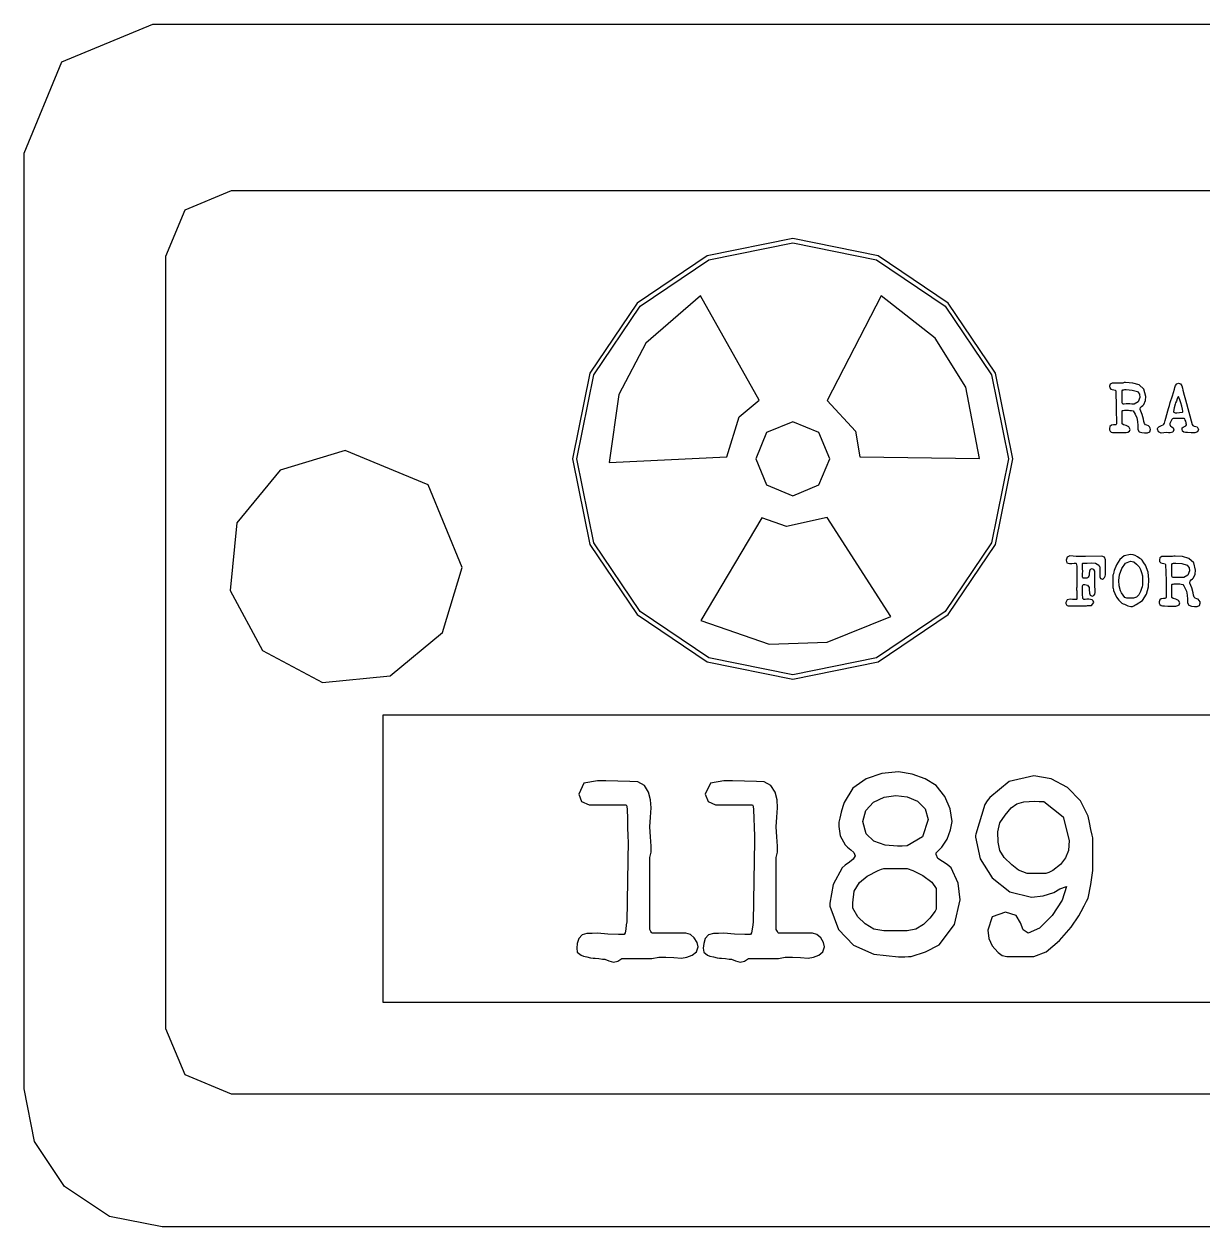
# Model space of a CAD drawing. Extents: x 0 to 123, y -71 to 297.
# Drawn here: x 0.02 to 9.02, y 287.82 to 297 of the extents above; entities that cross this region are included whole.
import ezdxf

# ---------------------------------------------------------------- set-up
doc = ezdxf.new("R2010")
doc.units = 0

msp = doc.modelspace()

# ---------------------------------------------------------------- linework, layer by layer
at = {"layer": 'Layer 1'}
for p, q in [((8.311727, 294.250229), (8.307487, 294.233794)), ((8.307487, 294.233794), (8.309077, 294.22107)), ((8.309077, 294.22107), (8.317557, 294.21206)), ((8.326041, 294.258709), (8.311727, 294.250229)), ((8.317557, 294.21206), (8.350956, 294.20411)), ((8.407154, 294.258709), (8.326041, 294.258709)), ((8.350956, 294.20411), (8.355196, 294.19987)), ((8.355196, 294.19987), (8.358376, 294.075285)), ((8.40291, 294.199877), (8.40768, 294.205707)), ((8.40291, 294.108692), (8.40291, 294.199877)), ((8.417757, 294.261889), (8.407154, 294.258709)), ((8.40768, 294.205707), (8.4151, 294.207827)), ((8.4151, 294.207827), (8.415108, 294.207831)), ((8.415108, 294.207831), (8.424648, 294.208362)), ((8.42836, 294.262419), (8.417757, 294.261889)), ((8.424648, 294.208362), (8.434188, 294.208362)), ((8.483495, 294.258709), (8.42836, 294.262419)), ((8.434188, 294.208362), (8.47872, 294.205181)), ((8.47872, 294.205181), (8.521132, 294.193518)), ((8.533859, 294.243865), (8.483495, 294.258709)), ((8.521132, 294.193518), (8.534916, 294.173373)), ((8.569909, 294.211526), (8.533859, 294.243865)), ((8.583693, 294.156391), (8.569909, 294.211526)), ((8.7869, 294.161689), (8.803335, 294.212583)), ((8.803335, 294.212583), (8.806515, 294.225837)), ((8.806515, 294.225837), (8.811815, 294.240681)), ((8.811815, 294.240681), (8.820295, 294.252874)), ((8.820295, 294.252874), (8.834079, 294.258174)), ((8.834079, 294.258174), (8.849453, 294.251814)), ((8.849453, 294.251814), (8.858463, 294.23644)), ((8.858463, 294.23644), (8.863763, 294.218415)), ((8.863763, 294.218415), (8.867473, 294.204101)), ((8.867473, 294.204101), (8.875953, 294.166991)), ((8.4045, 294.103391), (8.40291, 294.108692)), ((8.40715, 294.098092), (8.4045, 294.103391)), ((8.419344, 294.098092), (8.40715, 294.098092)), ((8.432598, 294.099152), (8.419344, 294.098092)), ((8.445321, 294.100212), (8.432598, 294.099152)), ((8.460695, 294.099152), (8.445321, 294.100212)), ((8.476599, 294.098092), (8.460695, 294.099152)), ((8.494094, 294.098092), (8.476599, 294.098092)), ((8.525373, 294.116116), (8.494094, 294.098092)), ((8.538096, 294.149516), (8.525373, 294.116116)), ((8.534916, 294.173373), (8.538096, 294.149516)), ((8.55083, 294.080584), (8.56037, 294.088004)), ((8.56037, 294.088004), (8.56885, 294.095954)), ((8.56885, 294.095954), (8.581043, 294.124582)), ((8.581043, 294.124582), (8.583693, 294.156391)), ((8.757745, 294.065203), (8.764105, 294.087999)), ((8.764105, 294.087999), (8.769935, 294.110795)), ((8.769935, 294.110795), (8.7869, 294.161689)), ((8.809202, 294.098619), (8.800721, 294.070521)), ((8.811851, 294.106569), (8.809202, 294.098619)), ((8.817681, 294.121413), (8.811851, 294.106569)), ((8.823511, 294.137848), (8.817681, 294.121413)), ((8.828281, 294.150572), (8.823511, 294.137848)), ((8.829871, 294.154282), (8.828281, 294.150572)), ((8.833051, 294.156932), (8.829871, 294.154282)), ((8.836232, 294.149512), (8.833051, 294.156932)), ((8.842592, 294.131487), (8.836232, 294.149512)), ((8.850542, 294.10763), (8.842592, 294.131487)), ((8.857962, 294.081653), (8.850542, 294.10763)), ((8.875953, 294.166991), (8.888146, 294.131471)), ((8.888146, 294.131471), (8.93798, 293.942739)), ((8.358376, 294.075285), (8.358376, 294.064682)), ((8.358376, 294.064682), (8.359436, 293.946459)), ((8.40291, 294.046126), (8.40503, 294.048246)), ((8.40291, 293.946458), (8.40291, 294.046126)), ((8.40503, 294.048246), (8.41192, 294.049306)), ((8.41192, 294.049306), (8.42146, 294.050366)), ((8.42146, 294.050366), (8.441075, 294.050366)), ((8.441075, 294.050366), (8.452738, 294.050366)), ((8.452738, 294.050366), (8.462811, 294.049836)), ((8.462811, 294.049836), (8.473414, 294.048776)), ((8.473414, 294.048776), (8.486138, 294.046126)), ((8.486138, 294.046126), (8.495148, 294.034463)), ((8.495148, 294.034463), (8.502568, 294.021209)), ((8.502568, 294.021209), (8.514231, 293.994171)), ((8.514231, 293.994171), (8.521121, 293.964483)), ((8.5397, 294.061501), (8.54288, 294.072104)), ((8.5397, 294.056731), (8.5397, 294.061501)), ((8.556134, 294.019621), (8.5397, 294.056731)), ((8.54288, 294.072104), (8.55083, 294.080584)), ((8.566737, 293.98198), (8.556134, 294.019621)), ((8.737605, 293.990452), (8.745025, 294.01855)), ((8.745025, 294.01855), (8.752445, 294.046648)), ((8.752445, 294.046648), (8.757745, 294.065203)), ((8.800721, 294.070521), (8.796482, 294.042423)), ((8.796482, 294.042423), (8.796482, 294.039243)), ((8.796482, 294.039243), (8.797012, 294.036063)), ((8.796992, 294.036063), (8.808125, 294.031823)), ((8.797012, 294.036063), (8.796992, 294.036063)), ((8.808125, 294.031823), (8.820849, 294.031823)), ((8.820849, 294.031823), (8.841525, 294.033413)), ((8.841525, 294.033413), (8.863261, 294.036063)), ((8.863791, 294.058857), (8.857962, 294.081653)), ((8.863261, 294.036063), (8.865381, 294.038183)), ((8.865911, 294.044543), (8.863791, 294.058857)), ((8.865381, 294.040833), (8.865911, 294.044543)), ((8.865381, 294.038183), (8.865381, 294.040833)), ((8.310134, 293.927909), (8.305364, 293.912535)), ((8.305364, 293.912535), (8.306954, 293.902462)), ((8.306954, 293.902462), (8.312254, 293.892389)), ((8.322327, 293.936389), (8.310134, 293.927909)), ((8.338231, 293.939569), (8.322327, 293.936389)), ((8.355196, 293.940099), (8.338231, 293.939569)), ((8.357846, 293.943279), (8.355196, 293.940099)), ((8.359436, 293.946459), (8.357846, 293.943279)), ((8.41245, 293.939038), (8.40291, 293.946458)), ((8.433126, 293.933738), (8.41245, 293.939038)), ((8.453802, 293.924198), (8.433126, 293.933738)), ((8.463342, 293.905113), (8.453802, 293.924198)), ((8.458572, 293.891859), (8.463342, 293.905113)), ((8.521121, 293.964483), (8.523241, 293.934265)), ((8.523241, 293.934265), (8.523241, 293.905107)), ((8.523241, 293.905107), (8.523258, 293.905117)), ((8.523258, 293.905117), (8.533331, 293.887092)), ((8.568327, 293.965015), (8.566737, 293.98198)), ((8.573097, 293.94858), (8.568327, 293.965015)), ((8.582107, 293.94063), (8.573097, 293.94858)), ((8.59271, 293.93692), (8.582107, 293.94063)), ((8.603313, 293.93268), (8.59271, 293.93692)), ((8.612323, 293.92367), (8.603313, 293.93268)), ((8.618153, 293.913597), (8.612323, 293.92367)), ((8.613383, 293.886562), (8.619213, 293.904057)), ((8.619213, 293.904057), (8.618153, 293.913597)), ((8.673973, 293.906676), (8.673998, 293.906707)), ((8.680863, 293.886), (8.673973, 293.906676)), ((8.673998, 293.910947), (8.674528, 293.915717)), ((8.673998, 293.906707), (8.673998, 293.910947)), ((8.674528, 293.915717), (8.684068, 293.925257)), ((8.684068, 293.925257), (8.693078, 293.930027)), ((8.693078, 293.930027), (8.703151, 293.933737)), ((8.703151, 293.933737), (8.715875, 293.938507)), ((8.715875, 293.938507), (8.722235, 293.944337)), ((8.722235, 293.944337), (8.727005, 293.953347)), ((8.727005, 293.953347), (8.730185, 293.962887)), ((8.730185, 293.962887), (8.732835, 293.971897)), ((8.732835, 293.971897), (8.737605, 293.990452)), ((8.767808, 293.949082), (8.767278, 293.945902)), ((8.767278, 293.945902), (8.767278, 293.942192)), ((8.767278, 293.942192), (8.772048, 293.929999)), ((8.782652, 293.980361), (8.767808, 293.949082)), ((8.772048, 293.929999), (8.783181, 293.924169)), ((8.787422, 293.984601), (8.782652, 293.980361)), ((8.783181, 293.924169), (8.793784, 293.916749)), ((8.792722, 293.988311), (8.787422, 293.984601)), ((8.799084, 293.901375), (8.790604, 293.88388)), ((8.875955, 293.988311), (8.792722, 293.988311)), ((8.793784, 293.916749), (8.799084, 293.901375)), ((8.861112, 293.915701), (8.869592, 293.922591)), ((8.861112, 293.906691), (8.861112, 293.915701)), ((8.864292, 293.891847), (8.861112, 293.906691)), ((8.869592, 293.922591), (8.879665, 293.927361)), ((8.880725, 293.984601), (8.875955, 293.988311)), ((8.879665, 293.927361), (8.888675, 293.931601)), ((8.885495, 293.976121), (8.880725, 293.984601)), ((8.888675, 293.967111), (8.885495, 293.976121)), ((8.890265, 293.961281), (8.888675, 293.967111)), ((8.888675, 293.931601), (8.894505, 293.938491)), ((8.891325, 293.957041), (8.890265, 293.961281)), ((8.892385, 293.950151), (8.891325, 293.957041)), ((8.893975, 293.942731), (8.892385, 293.950151)), ((8.894505, 293.938491), (8.893975, 293.942731)), ((8.93798, 293.942739), (8.94381, 293.934259)), ((8.94381, 293.934259), (8.954413, 293.928959)), ((8.954413, 293.928959), (8.965546, 293.926309)), ((8.965546, 293.926309), (8.975619, 293.924189)), ((8.975619, 293.924189), (8.985692, 293.904573)), ((8.985692, 293.904573), (8.977742, 293.884957)), ((8.312254, 293.892389), (8.320204, 293.884439)), ((8.320204, 293.884439), (8.330277, 293.882319)), ((8.330277, 293.882319), (8.346712, 293.881789)), ((8.346712, 293.881789), (8.371629, 293.880729)), ((8.371629, 293.880729), (8.396546, 293.880199)), ((8.396546, 293.880199), (8.413511, 293.880199)), ((8.413511, 293.880199), (8.419341, 293.880199)), ((8.419341, 293.880199), (8.433125, 293.880729)), ((8.433125, 293.880729), (8.447439, 293.884439)), ((8.447439, 293.884439), (8.458572, 293.891859)), ((8.533331, 293.887092), (8.552416, 293.880202)), ((8.552416, 293.880202), (8.574682, 293.879142)), ((8.574682, 293.879142), (8.595888, 293.878082)), ((8.595888, 293.878082), (8.596948, 293.878082)), ((8.596948, 293.878082), (8.613383, 293.886562)), ((8.699948, 293.87699), (8.680863, 293.886)), ((8.720624, 293.87858), (8.699948, 293.87699)), ((8.7413, 293.8807), (8.720624, 293.87858)), ((8.756144, 293.87964), (8.7413, 293.8807)), ((8.770988, 293.87858), (8.756144, 293.87964)), ((8.790604, 293.88388), (8.770988, 293.87858)), ((8.873832, 293.883897), (8.864292, 293.891847)), ((8.887086, 293.881247), (8.873832, 293.883897)), ((8.90299, 293.880717), (8.887086, 293.881247)), ((8.930028, 293.879127), (8.90299, 293.880717)), ((8.957596, 293.878597), (8.930028, 293.879127)), ((8.977742, 293.884957), (8.957596, 293.878597)), ((7.982321, 292.928051), (7.974371, 292.905785)), ((7.974371, 292.905785), (7.981261, 292.8867)), ((8.004057, 292.938654), (7.982321, 292.928051)), ((8.027914, 292.938124), (8.004057, 292.938654)), ((8.051771, 292.934414), (8.027914, 292.938124)), ((8.112208, 292.935474), (8.051771, 292.934414)), ((8.122281, 292.935474), (8.112208, 292.935474)), ((8.248986, 292.936534), (8.122281, 292.935474)), ((8.267541, 292.928054), (8.248986, 292.936534)), ((8.276021, 292.909499), (8.267541, 292.928054)), ((8.276021, 292.795515), (8.276021, 292.909499)), ((8.384357, 292.910559), (8.35944, 292.870798)), ((8.419347, 292.938657), (8.384357, 292.910559)), ((8.466, 292.94979), (8.419347, 292.938657)), ((8.427828, 292.883522), (8.468119, 292.899957)), ((8.465989, 292.949789), (8.466, 292.94979)), ((8.486135, 292.947669), (8.465989, 292.949789)), ((8.468119, 292.899957), (8.491976, 292.892537)), ((8.50363, 292.941839), (8.486135, 292.947669)), ((8.491976, 292.892537), (8.512652, 292.876633)), ((8.520065, 292.932299), (8.50363, 292.941839)), ((8.53756, 292.920106), (8.520065, 292.932299)), ((8.5471, 292.913746), (8.53756, 292.920106)), ((8.55611, 292.905796), (8.5471, 292.913746)), ((8.567773, 292.886181), (8.55611, 292.905796)), ((8.691487, 292.924859), (8.687247, 292.908424)), ((8.687247, 292.908424), (8.688837, 292.895701)), ((8.688837, 292.895701), (8.697317, 292.886691)), ((8.705801, 292.933339), (8.691487, 292.924859)), ((8.786914, 292.933339), (8.705801, 292.933339)), ((8.797517, 292.936519), (8.786914, 292.933339)), ((8.80812, 292.937049), (8.797517, 292.936519)), ((8.863255, 292.933339), (8.80812, 292.937049)), ((8.913619, 292.918495), (8.863255, 292.933339)), ((8.949669, 292.886156), (8.913619, 292.918495)), ((7.981261, 292.8867), (8.000876, 292.88034)), ((8.000876, 292.88034), (8.017841, 292.8814)), ((8.017841, 292.8814), (8.035866, 292.88299)), ((8.035866, 292.88299), (8.043816, 292.88246)), ((8.043816, 292.88246), (8.049646, 292.88246)), ((8.049646, 292.88246), (8.051766, 292.88034)), ((8.051766, 292.88034), (8.056006, 292.859664)), ((8.056006, 292.859664), (8.056006, 292.699559)), ((8.098962, 292.873447), (8.099492, 292.880337)), ((8.098962, 292.864967), (8.098962, 292.873447)), ((8.100022, 292.84164), (8.098962, 292.864967)), ((8.099492, 292.880337), (8.101612, 292.882457)), ((8.099492, 292.791806), (8.100552, 292.80559)), ((8.101612, 292.819374), (8.100022, 292.84164)), ((8.100552, 292.80559), (8.101612, 292.819374)), ((8.101612, 292.882457), (8.137132, 292.884577)), ((8.137132, 292.884577), (8.172122, 292.886697)), ((8.153033, 292.821495), (8.151443, 292.80506)), ((8.151443, 292.80506), (8.151443, 292.791276)), ((8.158863, 292.835279), (8.153033, 292.821495)), ((8.172117, 292.841109), (8.158863, 292.835279)), ((8.186431, 292.835809), (8.172117, 292.841109)), ((8.172122, 292.886697), (8.20075, 292.884047)), ((8.193851, 292.822555), (8.186431, 292.835809)), ((8.193851, 292.69957), (8.193851, 292.822555)), ((8.20075, 292.884047), (8.224077, 292.868143)), ((8.224077, 292.868143), (8.228317, 292.861253)), ((8.228317, 292.861253), (8.231497, 292.855423)), ((8.231497, 292.855423), (8.231497, 292.778552)), ((8.336115, 292.802939), (8.332935, 292.791276)), ((8.339295, 292.816193), (8.336115, 292.802939)), ((8.342475, 292.826796), (8.339295, 292.816193)), ((8.35944, 292.870798), (8.342475, 292.826796)), ((8.382765, 292.794987), (8.39973, 292.843761)), ((8.39973, 292.843761), (8.427828, 292.883522)), ((8.512652, 292.876633), (8.532268, 292.856487)), ((8.532268, 292.856487), (8.544461, 292.835281)), ((8.544461, 292.835281), (8.551881, 292.811424)), ((8.551881, 292.811424), (8.558241, 292.785447)), ((8.581027, 292.868686), (8.567773, 292.886181)), ((8.600643, 292.815141), (8.581027, 292.868686)), ((8.608063, 292.759476), (8.600643, 292.815141)), ((8.697317, 292.886691), (8.730716, 292.878741)), ((8.730716, 292.878741), (8.734956, 292.874501)), ((8.734956, 292.874501), (8.738136, 292.749916)), ((8.78267, 292.874506), (8.78744, 292.880336)), ((8.78267, 292.783321), (8.78267, 292.874506)), ((8.78744, 292.880336), (8.79486, 292.882456)), ((8.79486, 292.882456), (8.794869, 292.882461)), ((8.794869, 292.882461), (8.804409, 292.882991)), ((8.804409, 292.882991), (8.813949, 292.882991)), ((8.813949, 292.882991), (8.858481, 292.879811)), ((8.858481, 292.879811), (8.900893, 292.868148)), ((8.900893, 292.868148), (8.914677, 292.848002)), ((8.917857, 292.824145), (8.905133, 292.790746)), ((8.914677, 292.848002), (8.917857, 292.824145)), ((8.94861, 292.770584), (8.960803, 292.799212)), ((8.963453, 292.831021), (8.949669, 292.886156)), ((8.960803, 292.799212), (8.963453, 292.831021)), ((8.099489, 292.710164), (8.105849, 292.720767)), ((8.099489, 292.686307), (8.099489, 292.710164)), ((8.099492, 292.785446), (8.099492, 292.791806)), ((8.100552, 292.778026), (8.099492, 292.785446)), ((8.102672, 292.771136), (8.100552, 292.778026)), ((8.105852, 292.768486), (8.102672, 292.771136)), ((8.105849, 292.720767), (8.116982, 292.720767)), ((8.132893, 292.768486), (8.105852, 292.768486)), ((8.116982, 292.720767), (8.138718, 292.715997)), ((8.138723, 292.770606), (8.132893, 292.768486)), ((8.138718, 292.715997), (8.151442, 292.697442)), ((8.144553, 292.776966), (8.138723, 292.770606)), ((8.148793, 292.784386), (8.144553, 292.776966)), ((8.151443, 292.791276), (8.148793, 292.784386)), ((8.231497, 292.778552), (8.238917, 292.767419)), ((8.238917, 292.767419), (8.252171, 292.762119)), ((8.252171, 292.762119), (8.261181, 292.765299)), ((8.261181, 292.765299), (8.269131, 292.774309)), ((8.269131, 292.774309), (8.273901, 292.784912)), ((8.273901, 292.784912), (8.276021, 292.795515)), ((8.332935, 292.791276), (8.331875, 292.785446)), ((8.331875, 292.785446), (8.331875, 292.700092)), ((8.377465, 292.752045), (8.382765, 292.794987)), ((8.37747, 292.75205), (8.377465, 292.752045)), ((8.38065, 292.710698), (8.37747, 292.75205)), ((8.39019, 292.670937), (8.38065, 292.710698)), ((8.558241, 292.717058), (8.555061, 292.702744)), ((8.558241, 292.785447), (8.558241, 292.717058)), ((8.603293, 292.70169), (8.608063, 292.759476)), ((8.738136, 292.749916), (8.738136, 292.739313)), ((8.738136, 292.739313), (8.739196, 292.62109)), ((8.78426, 292.778021), (8.78267, 292.783321)), ((8.78267, 292.720757), (8.78479, 292.722877)), ((8.78267, 292.621089), (8.78267, 292.720757)), ((8.78691, 292.772721), (8.78426, 292.778021)), ((8.78479, 292.722877), (8.79168, 292.723937)), ((8.799103, 292.772721), (8.78691, 292.772721)), ((8.79168, 292.723937), (8.80122, 292.724997)), ((8.812357, 292.773781), (8.799103, 292.772721)), ((8.80122, 292.724997), (8.820835, 292.724997)), ((8.825081, 292.774841), (8.812357, 292.773781)), ((8.820835, 292.724997), (8.832498, 292.724997)), ((8.840455, 292.773781), (8.825081, 292.774841)), ((8.832498, 292.724997), (8.842571, 292.724467)), ((8.856359, 292.772721), (8.840455, 292.773781)), ((8.842571, 292.724467), (8.853174, 292.723407)), ((8.853174, 292.723407), (8.865898, 292.720757)), ((8.873854, 292.772721), (8.856359, 292.772721)), ((8.865898, 292.720757), (8.874908, 292.709094)), ((8.905133, 292.790746), (8.873854, 292.772721)), ((8.874908, 292.709094), (8.882328, 292.69584)), ((8.91946, 292.736131), (8.92264, 292.746734)), ((8.91946, 292.731361), (8.91946, 292.736131)), ((8.935895, 292.694251), (8.91946, 292.731361)), ((8.92264, 292.746734), (8.93059, 292.755214)), ((8.93059, 292.755214), (8.94013, 292.762634)), ((8.94013, 292.762634), (8.94861, 292.770584)), ((8.054416, 292.692669), (8.053886, 292.686309)), ((8.053886, 292.686309), (8.054416, 292.679419)), ((8.056006, 292.699559), (8.054416, 292.692669)), ((8.054416, 292.679419), (8.056006, 292.672529)), ((8.056006, 292.672529), (8.056006, 292.608381)), ((8.101079, 292.649197), (8.099489, 292.686307)), ((8.103729, 292.612617), (8.101079, 292.649197)), ((8.151442, 292.697442), (8.151442, 292.688432)), ((8.151442, 292.688432), (8.151972, 292.675709)), ((8.151972, 292.675709), (8.153032, 292.662455)), ((8.153032, 292.662455), (8.153562, 292.653975)), ((8.153562, 292.653975), (8.159922, 292.638071)), ((8.159922, 292.638071), (8.175296, 292.631181)), ((8.175296, 292.631181), (8.18802, 292.635421)), ((8.18802, 292.635421), (8.19491, 292.646024)), ((8.197561, 292.686316), (8.193851, 292.69957)), ((8.19491, 292.646024), (8.19703, 292.659278)), ((8.19703, 292.659278), (8.197561, 292.672532)), ((8.197561, 292.672532), (8.197561, 292.686316)), ((8.331875, 292.700092), (8.332405, 292.696382)), ((8.332405, 292.696382), (8.333995, 292.688962)), ((8.333995, 292.688962), (8.336115, 292.681012)), ((8.336115, 292.681012), (8.338235, 292.675182)), ((8.338235, 292.675182), (8.347245, 292.651855)), ((8.347245, 292.651855), (8.360499, 292.624818)), ((8.360499, 292.624818), (8.377464, 292.599901)), ((8.39708, 292.656623), (8.39019, 292.670937)), ((8.409804, 292.638068), (8.39708, 292.656623)), ((8.424648, 292.622163), (8.409804, 292.638068)), ((8.437902, 292.615273), (8.424648, 292.622163)), ((8.489857, 292.615273), (8.437902, 292.615273)), ((8.512653, 292.623223), (8.489857, 292.615273)), ((8.530148, 292.642838), (8.512653, 292.623223)), ((8.542341, 292.667225), (8.530148, 292.642838)), ((8.549761, 292.690021), (8.542341, 292.667225)), ((8.555061, 292.702744), (8.549761, 292.690021)), ((8.557701, 292.598842), (8.587919, 292.646025)), ((8.587919, 292.646025), (8.603293, 292.70169)), ((8.737606, 292.61791), (8.734956, 292.61473)), ((8.739196, 292.62109), (8.737606, 292.61791)), ((8.79221, 292.613669), (8.78267, 292.621089)), ((8.882328, 292.69584), (8.893991, 292.668802)), ((8.893991, 292.668802), (8.900881, 292.639114)), ((8.900881, 292.639114), (8.903001, 292.608895)), ((8.946498, 292.65661), (8.935895, 292.694251)), ((8.948088, 292.639645), (8.946498, 292.65661)), ((8.952858, 292.62321), (8.948088, 292.639645)), ((8.961868, 292.61526), (8.952858, 292.62321)), ((7.98232, 292.603081), (7.97278, 292.582935)), ((7.97278, 292.582935), (7.972785, 292.582928)), ((7.972785, 292.582928), (7.973845, 292.574448)), ((7.973845, 292.574448), (7.977555, 292.565968)), ((7.977555, 292.565968), (7.983385, 292.559078)), ((8.005116, 292.608381), (7.98232, 292.603081)), ((7.983385, 292.559078), (7.991335, 292.556428)), ((7.991335, 292.556428), (8.120166, 292.556428)), ((8.023671, 292.606791), (8.005116, 292.608381)), ((8.042756, 292.605731), (8.023671, 292.606791)), ((8.049116, 292.605731), (8.042756, 292.605731)), ((8.053886, 292.606261), (8.049116, 292.605731)), ((8.056006, 292.608381), (8.053886, 292.606261)), ((8.111149, 292.606787), (8.103729, 292.612617)), ((8.121222, 292.606257), (8.111149, 292.606787)), ((8.120166, 292.556428), (8.125466, 292.557488)), ((8.134476, 292.607317), (8.121222, 292.606257)), ((8.125466, 292.557488), (8.130766, 292.558548)), ((8.130766, 292.558548), (8.138186, 292.559078)), ((8.14826, 292.608377), (8.134476, 292.607317)), ((8.138186, 292.559078), (8.150379, 292.559608)), ((8.160453, 292.606787), (8.14826, 292.608377)), ((8.150379, 292.559608), (8.162042, 292.560138)), ((8.173177, 292.602547), (8.160453, 292.606787)), ((8.162042, 292.560138), (8.169992, 292.560668)), ((8.169992, 292.560668), (8.186957, 292.583464)), ((8.182717, 292.595127), (8.173177, 292.602547)), ((8.186957, 292.583464), (8.182717, 292.595127)), ((8.377464, 292.599901), (8.396019, 292.581876)), ((8.396019, 292.581876), (8.401319, 292.578696)), ((8.401319, 292.578696), (8.410859, 292.573926)), ((8.410859, 292.573926), (8.419869, 292.569686)), ((8.419869, 292.569686), (8.425169, 292.567036)), ((8.425169, 292.567036), (8.446375, 292.556963)), ((8.446375, 292.556963), (8.470232, 292.552723)), ((8.470232, 292.552723), (8.482955, 292.553783)), ((8.482955, 292.553783), (8.491435, 292.557493)), ((8.491435, 292.557493), (8.499915, 292.561733)), ((8.499915, 292.561733), (8.510518, 292.567033)), ((8.510518, 292.567033), (8.557701, 292.598842)), ((8.689894, 292.60254), (8.685124, 292.587166)), ((8.685124, 292.587166), (8.686714, 292.577093)), ((8.686714, 292.577093), (8.692014, 292.56702)), ((8.702087, 292.61102), (8.689894, 292.60254)), ((8.692014, 292.56702), (8.699964, 292.55907)), ((8.699964, 292.55907), (8.710037, 292.55695)), ((8.717991, 292.6142), (8.702087, 292.61102)), ((8.710037, 292.55695), (8.726472, 292.55642)), ((8.734956, 292.61473), (8.717991, 292.6142)), ((8.726472, 292.55642), (8.751389, 292.55536)), ((8.751389, 292.55536), (8.776306, 292.554829)), ((8.776306, 292.554829), (8.793271, 292.554829)), ((8.812886, 292.608369), (8.79221, 292.613669)), ((8.793271, 292.554829), (8.799101, 292.554829)), ((8.799101, 292.554829), (8.812885, 292.55536)), ((8.812885, 292.55536), (8.827199, 292.55907)), ((8.833562, 292.598829), (8.812886, 292.608369)), ((8.827199, 292.55907), (8.838332, 292.56649)), ((8.843102, 292.579744), (8.833562, 292.598829)), ((8.838332, 292.56649), (8.843102, 292.579744)), ((8.903001, 292.608895), (8.903001, 292.579737)), ((8.903001, 292.579737), (8.903019, 292.579747)), ((8.903019, 292.579747), (8.913092, 292.561722)), ((8.913092, 292.561722), (8.932177, 292.554832)), ((8.932177, 292.554832), (8.954443, 292.553772)), ((8.954443, 292.553772), (8.975649, 292.552712)), ((8.972471, 292.61155), (8.961868, 292.61526)), ((8.983074, 292.60731), (8.972471, 292.61155)), ((8.975649, 292.552712), (8.976709, 292.552712)), ((8.976709, 292.552712), (8.993144, 292.561192)), ((8.992084, 292.5983), (8.983074, 292.60731)), ((8.997914, 292.588227), (8.992084, 292.5983)), ((8.993144, 292.561192), (8.998974, 292.578687)), ((8.998974, 292.578687), (8.997914, 292.588227))]:
    msp.add_line(p, q, dxfattribs=at)
at = {"layer": 'Layer 2'}
for p, q in [((0.303984, 296.71126), (1.000303, 296.999685)), ((1.000303, 296.999685), (17.344372, 296.999685)), ((1.000303, 296.999685), (1.000303, 296.999685)), ((0.01556, 296.014942), (0.303984, 296.71126)), ((0.01556, 288.870919), (0.01556, 296.014942)), ((1.245968, 295.581559), (1.599521, 295.728005)), ((1.599521, 295.728005), (16.725827, 295.728005)), ((1.599521, 295.728005), (1.599521, 295.728005)), ((1.099521, 295.228005), (1.245968, 295.581559)), ((5.886541, 295.36189), (5.232599, 295.229527)), ((5.245105, 295.19991), (5.886541, 295.32974)), ((6.540482, 295.229527), (5.886541, 295.36189)), ((5.886541, 295.32974), (6.527977, 295.19991)), ((1.099521, 289.329051), (1.099521, 295.228005)), ((5.232599, 295.229527), (4.698006, 294.868784)), ((4.72073, 294.846069), (5.245105, 295.19991)), ((6.527977, 295.19991), (7.052351, 294.846069)), ((7.075075, 294.868784), (6.540482, 295.229527)), ((5.18316, 294.924806), (4.765977, 294.562632)), ((5.629757, 294.127741), (5.18316, 294.924806)), ((6.561571, 294.925747), (6.149789, 294.125164)), ((6.97465, 294.601873), (6.561571, 294.925747)), ((4.698006, 294.868784), (4.337274, 294.334179)), ((4.366892, 294.321686), (4.72073, 294.846069)), ((7.052351, 294.846069), (7.40619, 294.321686)), ((7.435807, 294.334179), (7.075075, 294.868784)), ((4.765977, 294.562632), (4.557758, 294.171628)), ((7.209171, 294.226063), (6.97465, 294.601873)), ((4.337274, 294.334179), (4.204916, 293.680232)), ((4.237062, 293.680232), (4.366892, 294.321686)), ((7.40619, 294.321686), (7.536019, 293.680232)), ((7.568165, 293.680232), (7.435807, 294.334179)), ((7.314241, 293.683404), (7.209171, 294.226063)), ((4.557758, 294.171628), (4.483578, 293.651818)), ((5.47817, 293.999656), (5.629757, 294.127741)), ((6.149789, 294.125164), (6.365504, 293.890472)), ((5.38274, 293.695489), (5.47817, 293.999656)), ((5.886541, 293.962853), (5.686788, 293.879985)), ((6.086294, 293.879985), (5.886541, 293.962853)), ((5.686788, 293.879985), (5.60392, 293.680232)), ((6.169162, 293.680232), (6.086294, 293.879985)), ((6.365504, 293.890472), (6.400639, 293.695144)), ((2.468532, 293.744556), (1.971459, 293.59377)), ((3.101187, 293.482502), (2.468532, 293.744556)), ((2.468532, 293.744556), (2.468532, 293.744556)), ((4.204916, 293.680232), (4.337274, 293.026291)), ((4.366892, 293.038796), (4.237062, 293.680232)), ((4.483578, 293.651818), (5.38274, 293.695489)), ((5.60392, 293.680232), (5.686788, 293.480508)), ((6.086294, 293.480508), (6.169162, 293.680232)), ((6.400639, 293.695144), (7.314241, 293.683404)), ((7.536019, 293.680232), (7.40619, 293.038796)), ((7.435807, 293.026291), (7.568165, 293.680232)), ((1.971459, 293.59377), (1.64193, 293.192238)), ((3.36324, 292.849848), (3.101187, 293.482502)), ((5.686788, 293.480508), (5.886541, 293.397645)), ((5.886541, 293.397645), (6.086294, 293.480508)), ((1.64193, 293.192238), (1.591016, 292.675299)), ((5.651453, 293.230244), (5.184416, 292.444923)), ((5.838207, 293.163037), (5.651453, 293.230241)), ((6.149287, 293.232471), (5.838207, 293.163037)), ((6.636701, 292.475564), (6.149287, 293.232471)), ((4.337274, 293.026291), (4.698006, 292.491698)), ((4.72073, 292.514422), (4.366892, 293.038796)), ((7.40619, 293.038796), (7.052351, 292.514422)), ((7.075075, 292.491698), (7.435807, 293.026291)), ((3.212455, 292.352775), (3.36324, 292.849848)), ((1.591016, 292.675299), (1.835878, 292.217194)), ((4.698006, 292.491698), (5.232599, 292.130966)), ((5.245105, 292.160583), (4.72073, 292.514422)), ((5.184416, 292.444923), (5.706693, 292.264771)), ((6.149426, 292.279959), (6.636701, 292.475564)), ((7.052351, 292.514422), (6.527977, 292.160583)), ((6.540482, 292.130966), (7.075075, 292.491698)), ((2.810922, 292.023245), (3.212455, 292.352775)), ((5.706693, 292.264771), (6.149426, 292.279959)), ((1.835878, 292.217194), (2.293983, 291.972331)), ((5.886541, 292.030754), (5.245105, 292.160583)), ((6.527977, 292.160583), (5.886541, 292.030754)), ((5.232599, 292.130966), (5.886541, 291.998608)), ((5.886541, 291.998608), (6.540482, 292.130966)), ((2.293983, 291.972331), (2.810922, 292.023245)), ((5.886541, 292.030754), (5.886541, 292.030754)), ((2.758217, 291.725341), (14.923529, 291.725341)), ((2.758217, 289.530107), (2.758217, 291.725341)), ((6.567793, 291.277965), (6.448727, 291.235603)), ((6.694666, 291.291444), (6.567793, 291.277965)), ((6.798116, 291.272188), (6.694666, 291.291444)), ((6.897662, 291.237528), (6.798116, 291.272188)), ((7.729177, 291.260633), (7.539844, 291.216345)), ((7.861906, 291.2356), (7.729177, 291.260633)), ((4.291875, 291.204796), (4.252837, 291.120072)), ((4.395325, 291.222126), (4.291875, 291.204796)), ((4.399232, 291.222126), (4.395325, 291.222126)), ((4.459741, 291.220199), (4.399232, 291.222126)), ((4.551479, 291.218272), (4.459741, 291.220199)), ((4.643218, 291.216345), (4.551479, 291.218272)), ((4.703727, 291.214418), (4.643218, 291.216345)), ((4.754476, 291.185535), (4.703727, 291.214418)), ((4.785707, 291.135472), (4.754476, 291.185535)), ((5.258063, 291.204796), (5.219026, 291.120072)), ((5.361513, 291.222126), (5.258063, 291.204796)), ((5.36542, 291.222126), (5.361513, 291.222126)), ((5.425929, 291.220199), (5.36542, 291.222126)), ((5.517668, 291.218272), (5.425929, 291.220199)), ((5.609406, 291.216345), (5.517668, 291.218272)), ((5.669915, 291.214418), (5.609406, 291.216345)), ((5.720664, 291.185535), (5.669915, 291.214418)), ((5.751895, 291.135472), (5.720664, 291.185535)), ((6.347229, 291.164357), (6.278913, 291.056526)), ((6.448727, 291.235603), (6.347229, 291.164357)), ((6.981594, 291.185539), (6.897662, 291.237528)), ((7.047958, 291.10274), (6.981594, 291.185539)), ((7.539844, 291.216345), (7.393452, 291.09311)), ((7.984875, 291.170131), (7.861906, 291.2356)), ((8.084421, 291.070003), (7.984875, 291.170131)), ((4.252837, 291.120072), (4.274308, 291.064232)), ((4.274308, 291.064232), (4.330912, 291.0392)), ((4.801321, 291.075779), (4.785707, 291.135472)), ((4.805228, 291.016087), (4.801321, 291.075779)), ((5.219026, 291.120072), (5.240496, 291.064232)), ((5.240496, 291.064232), (5.2971, 291.0392)), ((5.767509, 291.075779), (5.751895, 291.135472)), ((5.771416, 291.016087), (5.767509, 291.075779)), ((6.278913, 291.056526), (6.269157, 291.025717)), ((6.444824, 290.994907), (6.50338, 291.05845)), ((6.50338, 291.05845), (6.58536, 291.096961)), ((6.58536, 291.096961), (6.675147, 291.11044)), ((6.675147, 291.11044), (6.76103, 291.098886)), ((6.76103, 291.098886), (6.841057, 291.066153)), ((6.841057, 291.066153), (6.897661, 291.008386)), ((7.088948, 291.006462), (7.047958, 291.10274)), ((7.371982, 291.070004), (7.354415, 291.041121)), ((7.393452, 291.09311), (7.371982, 291.070004)), ((7.598394, 291.046897), (7.651095, 291.062301)), ((7.651095, 291.062301), (7.733075, 291.066155)), ((7.733075, 291.066155), (7.770161, 291.064228)), ((7.770161, 291.064228), (7.805295, 291.064228)), ((7.805295, 291.064228), (7.951687, 290.946769)), ((8.142978, 290.950619), (8.084421, 291.070003)), ((4.330912, 291.0392), (4.613937, 291.0392)), ((4.613937, 291.0392), (4.619796, 291.027646)), ((4.619796, 291.027646), (4.62175, 291.000689)), ((4.62175, 291.000689), (4.623703, 290.937146)), ((4.799368, 290.942916), (4.805228, 291.016087)), ((5.2971, 291.0392), (5.580125, 291.0392)), ((5.580125, 291.0392), (5.585984, 291.027646)), ((5.585984, 291.027646), (5.587938, 291.000689)), ((5.587938, 291.000689), (5.589891, 290.937146)), ((5.765556, 290.942916), (5.771416, 291.016087)), ((6.257446, 290.98143), (6.245734, 290.935217)), ((6.269157, 291.025717), (6.257446, 290.98143)), ((6.423353, 290.910184), (6.444824, 290.994907)), ((6.897661, 291.008386), (6.921084, 290.925588)), ((7.104563, 290.910185), (7.088948, 291.006462)), ((7.354415, 291.041121), (7.286092, 290.813906)), ((7.508607, 290.958323), (7.555453, 291.014163)), ((7.555453, 291.014163), (7.598394, 291.046897)), ((4.623703, 290.937146), (4.625656, 290.863976)), ((4.795462, 290.869744), (4.799368, 290.942916)), ((5.589891, 290.937146), (5.591844, 290.863976)), ((5.76165, 290.869744), (5.765556, 290.942916)), ((6.245734, 290.935217), (6.239875, 290.906334)), ((6.239875, 290.906334), (6.239875, 290.8736)), ((6.239875, 290.8736), (6.249631, 290.800429)), ((6.423351, 290.910177), (6.423353, 290.910184)), ((6.446774, 290.815825), (6.423351, 290.910177)), ((6.921084, 290.925588), (6.878142, 290.79465)), ((7.092851, 290.846642), (7.104563, 290.910185)), ((7.453954, 290.833162), (7.467618, 290.900556)), ((7.467618, 290.900556), (7.508607, 290.958323)), ((7.951687, 290.946769), (7.998532, 290.765768)), ((8.152734, 290.904406), (8.142978, 290.950619)), ((8.164446, 290.85049), (8.152734, 290.904406)), ((4.625656, 290.863976), (4.627609, 290.800433)), ((4.627609, 290.800433), (4.627609, 290.785029)), ((4.627609, 290.785029), (4.629563, 290.765773)), ((4.799368, 290.794648), (4.795462, 290.869744)), ((4.805228, 290.721477), (4.799368, 290.794648)), ((5.591844, 290.863976), (5.593797, 290.800433)), ((5.593797, 290.800433), (5.593797, 290.785029)), ((5.593797, 290.785029), (5.595751, 290.765773)), ((5.765556, 290.794648), (5.76165, 290.869744)), ((5.771416, 290.721477), (5.765556, 290.794648)), ((6.249631, 290.800429), (6.286717, 290.733035)), ((6.507283, 290.759985), (6.446774, 290.815825)), ((6.878142, 290.79465), (6.761028, 290.725331)), ((7.065525, 290.777323), (7.092851, 290.846642)), ((7.286092, 290.813906), (7.284139, 290.804281)), ((7.284139, 290.804281), (7.284139, 290.790802)), ((7.284139, 290.790802), (7.31732, 290.627131)), ((7.455907, 290.752296), (7.453954, 290.833169)), ((7.453954, 290.833169), (7.453954, 290.833162)), ((8.174202, 290.806203), (8.164446, 290.85049)), ((8.180061, 290.785022), (8.174202, 290.806203)), ((8.180061, 290.536631), (8.180061, 290.785022)), ((4.629563, 290.765773), (4.623703, 290.457686)), ((4.805228, 290.67719), (4.805228, 290.721477)), ((5.595751, 290.765773), (5.589891, 290.457686)), ((5.771416, 290.67719), (5.771416, 290.721477)), ((6.286717, 290.733035), (6.304284, 290.713779)), ((6.304284, 290.713779), (6.329659, 290.694524)), ((6.329659, 290.694524), (6.353082, 290.673343)), ((6.593165, 290.731101), (6.507283, 290.759985)), ((6.686856, 290.723404), (6.593165, 290.731101)), ((6.723942, 290.723404), (6.686856, 290.723404)), ((6.761028, 290.725331), (6.723942, 290.723404)), ((6.981595, 290.671418), (7.026488, 290.71378)), ((7.026488, 290.71378), (7.065525, 290.777323)), ((7.46957, 290.688753), (7.455907, 290.752296)), ((7.502752, 290.634837), (7.46957, 290.688753)), ((7.992672, 290.690672), (7.971202, 290.632905)), ((7.998532, 290.765768), (7.992672, 290.690672)), ((4.795472, 290.634827), (4.805228, 290.67719)), ((4.795472, 290.086047), (4.795472, 290.634827)), ((5.76166, 290.634827), (5.771416, 290.67719)), ((5.76166, 290.086047), (5.76166, 290.634827)), ((6.319896, 290.600172), (6.286714, 290.577065)), ((6.349174, 290.623278), (6.319896, 290.600172)), ((6.362838, 290.64831), (6.349174, 290.623278)), ((6.353082, 290.673343), (6.362838, 290.64831)), ((6.981595, 290.659864), (6.981595, 290.671418)), ((6.995258, 290.629055), (6.981595, 290.659864)), ((7.030392, 290.605949), (6.995258, 290.629055)), ((7.067479, 290.582842), (7.030392, 290.605949)), ((7.31732, 290.627131), (7.411011, 290.480789)), ((7.561309, 290.580922), (7.502752, 290.634837)), ((7.971202, 290.632905), (7.932165, 290.582842)), ((6.263291, 290.557809), (6.194976, 290.430723)), ((6.286714, 290.577065), (6.263291, 290.557809)), ((6.456534, 290.494265), (6.538513, 290.536628)), ((6.538513, 290.536628), (6.563888, 290.546252)), ((6.563888, 290.546252), (6.583407, 290.552033)), ((6.583407, 290.552033), (6.76103, 290.552033)), ((6.76103, 290.552033), (6.803971, 290.536629)), ((6.803971, 290.536629), (6.880095, 290.498118)), ((7.096757, 290.55781), (7.067479, 290.582842)), ((7.149458, 290.440351), (7.096757, 290.55781)), ((7.612058, 290.538559), (7.561309, 290.580922)), ((7.67647, 290.513527), (7.612058, 290.538559)), ((7.820907, 290.513527), (7.67647, 290.513527)), ((7.84433, 290.521225), (7.820907, 290.513527)), ((7.873608, 290.536629), (7.84433, 290.521225)), ((7.932165, 290.582842), (7.873608, 290.536629)), ((8.164447, 290.4288), (8.180061, 290.536631)), ((4.623703, 290.457686), (4.619796, 290.145747)), ((5.589891, 290.457686), (5.585984, 290.145747)), ((6.194976, 290.430723), (6.171553, 290.288233)), ((6.356988, 290.378733), (6.396025, 290.444201)), ((6.396025, 290.444201), (6.456534, 290.494265)), ((6.880095, 290.498118), (6.950363, 290.448054)), ((6.950363, 290.448054), (6.981594, 290.399915)), ((7.165073, 290.313265), (7.149458, 290.440351)), ((7.411011, 290.480789), (7.545691, 290.372958)), ((7.928262, 290.396061), (7.979012, 290.413391)), ((7.979012, 290.413391), (7.94583, 290.311337)), ((8.142976, 290.324821), (8.164447, 290.4288)), ((6.345276, 290.290157), (6.356988, 290.378733)), ((6.981594, 290.399915), (6.981594, 290.24202)), ((7.545691, 290.372958), (7.711602, 290.332522)), ((7.711602, 290.332522), (7.799437, 290.342146)), ((7.799437, 290.342146), (7.881417, 290.369104)), ((7.881417, 290.369104), (7.928262, 290.396061)), ((8.131265, 290.30364), (8.142976, 290.324821)), ((6.171553, 290.288233), (6.171559, 290.288231)), ((6.171559, 290.288231), (6.171559, 290.265125)), ((6.171559, 290.265125), (6.235972, 290.086049)), ((6.345276, 290.268977), (6.345276, 290.290157)), ((6.34723, 290.249721), (6.345276, 290.268977)), ((6.347233, 290.249722), (6.34723, 290.249721)), ((6.384319, 290.184253), (6.347233, 290.249722)), ((6.981594, 290.24202), (6.973791, 290.226616)), ((7.122131, 290.124562), (7.165073, 290.313265)), ((7.94583, 290.311337), (7.867754, 290.193879)), ((8.090275, 290.222767), (8.111746, 290.267054)), ((8.111746, 290.267054), (8.131265, 290.30364)), ((4.619796, 290.145747), (4.61589, 290.12264)), ((5.585984, 290.145747), (5.582078, 290.12264)), ((6.438972, 290.128413), (6.384319, 290.184253)), ((6.934753, 290.172701), (6.885956, 290.124562)), ((6.973791, 290.226616), (6.934753, 290.172701)), ((7.411012, 290.182326), (7.377831, 290.080273)), ((7.512511, 290.218912), (7.411012, 290.182326)), ((7.592538, 290.19388), (7.512511, 290.218912)), ((7.62572, 290.138039), (7.592538, 290.19388)), ((7.64719, 290.084124), (7.62572, 290.138039)), ((7.867754, 290.193879), (7.772111, 290.097602)), ((8.014151, 290.103384), (8.072708, 290.190033)), ((8.072708, 290.190033), (8.090275, 290.222767)), ((4.278211, 290.045627), (4.252836, 290.016744)), ((4.315297, 290.055252), (4.278211, 290.045627)), ((4.354334, 290.055252), (4.315297, 290.055252)), ((4.395324, 290.057179), (4.354334, 290.055252)), ((4.475352, 290.051398), (4.395324, 290.057179)), ((4.555379, 290.047544), (4.475352, 290.051398)), ((4.598321, 290.047544), (4.555379, 290.047544)), ((4.606124, 290.061023), (4.598321, 290.047544)), ((4.611983, 290.089906), (4.606124, 290.061023)), ((4.61589, 290.12264), (4.611983, 290.089906)), ((4.803275, 290.070642), (4.795472, 290.086047)), ((4.807181, 290.062945), (4.803275, 290.070642)), ((4.811087, 290.059091), (4.807181, 290.062945)), ((5.070689, 290.059091), (4.811087, 290.059091)), ((5.105823, 290.047538), (5.070689, 290.059091)), ((5.135101, 290.022506), (5.105823, 290.047538)), ((5.244399, 290.045627), (5.219024, 290.016744)), ((5.281485, 290.055252), (5.244399, 290.045627)), ((5.320522, 290.055252), (5.281485, 290.055252)), ((5.361512, 290.057179), (5.320522, 290.055252)), ((5.44154, 290.051398), (5.361512, 290.057179)), ((5.521567, 290.047544), (5.44154, 290.051398)), ((5.564509, 290.047544), (5.521567, 290.047544)), ((5.572312, 290.061023), (5.564509, 290.047544)), ((5.578172, 290.089906), (5.572312, 290.061023)), ((5.582078, 290.12264), (5.578172, 290.089906)), ((5.769463, 290.070642), (5.76166, 290.086047)), ((5.773369, 290.062945), (5.769463, 290.070642)), ((5.777276, 290.059091), (5.773369, 290.062945)), ((6.036877, 290.059091), (5.777276, 290.059091)), ((6.072011, 290.047538), (6.036877, 290.059091)), ((6.10129, 290.022506), (6.072011, 290.047538)), ((6.235972, 290.086049), (6.351133, 289.966665)), ((6.507289, 290.089902), (6.438972, 290.128413)), ((6.583412, 290.076423), (6.507289, 290.089902)), ((6.761035, 290.076423), (6.583412, 290.076423)), ((6.827399, 290.089902), (6.761035, 290.076423)), ((6.885956, 290.124562), (6.827399, 290.089902)), ((7.005017, 289.970518), (7.122131, 290.124562)), ((7.37783, 290.080273), (7.38369, 290.018656)), ((7.377831, 290.080273), (7.37783, 290.080273)), ((7.684276, 290.059091), (7.64719, 290.084124)), ((7.772111, 290.097602), (7.684276, 290.059091)), ((7.924364, 290.00133), (8.014151, 290.103384)), ((4.241124, 289.980158), (4.237218, 289.943573)), ((4.252836, 290.016744), (4.241124, 289.980158)), ((5.156577, 289.987832), (5.135101, 290.022506)), ((5.150716, 289.916587), (5.164379, 289.955098)), ((5.164379, 289.955098), (5.156577, 289.987832)), ((5.207312, 289.980158), (5.203406, 289.943573)), ((5.219024, 290.016744), (5.207312, 289.980158)), ((6.122765, 289.987832), (6.10129, 290.022506)), ((6.116904, 289.916587), (6.130567, 289.955098)), ((6.130567, 289.955098), (6.122765, 289.987832)), ((6.351133, 289.966665), (6.505333, 289.89927)), ((6.901567, 289.916602), (7.005017, 289.970518)), ((7.38369, 290.018656), (7.409065, 289.962814)), ((7.409065, 289.962814), (7.430535, 289.937782)), ((7.822866, 289.91468), (7.924364, 290.00133)), ((4.237218, 289.943573), (4.241124, 289.912764)), ((4.241124, 289.912764), (4.270403, 289.889657)), ((4.270403, 289.889657), (4.270413, 289.889643)), ((4.270413, 289.889643), (4.28798, 289.883863)), ((4.28798, 289.883863), (4.315307, 289.878082)), ((4.315307, 289.878082), (4.342633, 289.870384)), ((4.342633, 289.870384), (4.362152, 289.868458)), ((4.362152, 289.868458), (4.377767, 289.866531)), ((4.377767, 289.866531), (4.407045, 289.864604)), ((4.407045, 289.864604), (4.434371, 289.86075)), ((4.434371, 289.86075), (4.451938, 289.86075)), ((4.451938, 289.86075), (4.483169, 289.847271)), ((4.551484, 289.845344), (4.582715, 289.8646)), ((4.582715, 289.8646), (4.811086, 289.8646)), ((4.811086, 289.8646), (4.863787, 289.876153)), ((4.863787, 289.876153), (4.91844, 289.876153)), ((4.91844, 289.876153), (4.978949, 289.872299)), ((4.978949, 289.872299), (5.037506, 289.868446)), ((5.037506, 289.868446), (5.078496, 289.874226)), ((5.078496, 289.874226), (5.119485, 289.88963)), ((5.119485, 289.88963), (5.150716, 289.916587)), ((5.203406, 289.943573), (5.207312, 289.912764)), ((5.207312, 289.912764), (5.236591, 289.889657)), ((5.236591, 289.889657), (5.236602, 289.889643)), ((5.236602, 289.889643), (5.254169, 289.883863)), ((5.254169, 289.883863), (5.281495, 289.878082)), ((5.281495, 289.878082), (5.308821, 289.870384)), ((5.308821, 289.870384), (5.32834, 289.868458)), ((5.32834, 289.868458), (5.343955, 289.866531)), ((5.343955, 289.866531), (5.373233, 289.864604)), ((5.373233, 289.864604), (5.400559, 289.86075)), ((5.400559, 289.86075), (5.418126, 289.86075)), ((5.418126, 289.86075), (5.449357, 289.847271)), ((5.517672, 289.845344), (5.548903, 289.8646)), ((5.548903, 289.8646), (5.777274, 289.8646)), ((5.777274, 289.8646), (5.829975, 289.876153)), ((5.829975, 289.876153), (5.884629, 289.876153)), ((5.884629, 289.876153), (5.945137, 289.872299)), ((5.945137, 289.872299), (6.003694, 289.868446)), ((6.003694, 289.868446), (6.044684, 289.874226)), ((6.044684, 289.874226), (6.085673, 289.88963)), ((6.085673, 289.88963), (6.116904, 289.916587)), ((6.505333, 289.89927), (6.694666, 289.87809)), ((6.694666, 289.87809), (6.714185, 289.87809)), ((6.714185, 289.87809), (6.743464, 289.87809)), ((6.743464, 289.87809), (6.77079, 289.880017)), ((6.77079, 289.880017), (6.790309, 289.880017)), ((6.790309, 289.880017), (6.901567, 289.916602)), ((7.430535, 289.937782), (7.45591, 289.910824)), ((7.45591, 289.910824), (7.487141, 289.887718)), ((7.487141, 289.887718), (7.522275, 289.88002)), ((7.522275, 289.88002), (7.729175, 289.88002)), ((7.729175, 289.88002), (7.822866, 289.91468)), ((4.483169, 289.847271), (4.518303, 289.837646)), ((4.518303, 289.837646), (4.551484, 289.845344)), ((5.449357, 289.847271), (5.484491, 289.837646)), ((5.484491, 289.837646), (5.517672, 289.845344)), ((14.923529, 289.530107), (2.758217, 289.530107)), ((1.245968, 288.975498), (1.099521, 289.329051)), ((1.599521, 288.829051), (1.245968, 288.975498)), ((0.095916, 288.466942), (0.01556, 288.870919)), ((16.725827, 288.829051), (1.599521, 288.829051)), ((0.32475, 288.124466), (0.095916, 288.466942)), ((0.667226, 287.895632), (0.32475, 288.124466)), ((1.071203, 287.815276), (0.667226, 287.895632)), ((17.125622, 287.815276), (1.071203, 287.815276))]:
    msp.add_line(p, q, dxfattribs=at)

doc.saveas('drawing.dxf')
